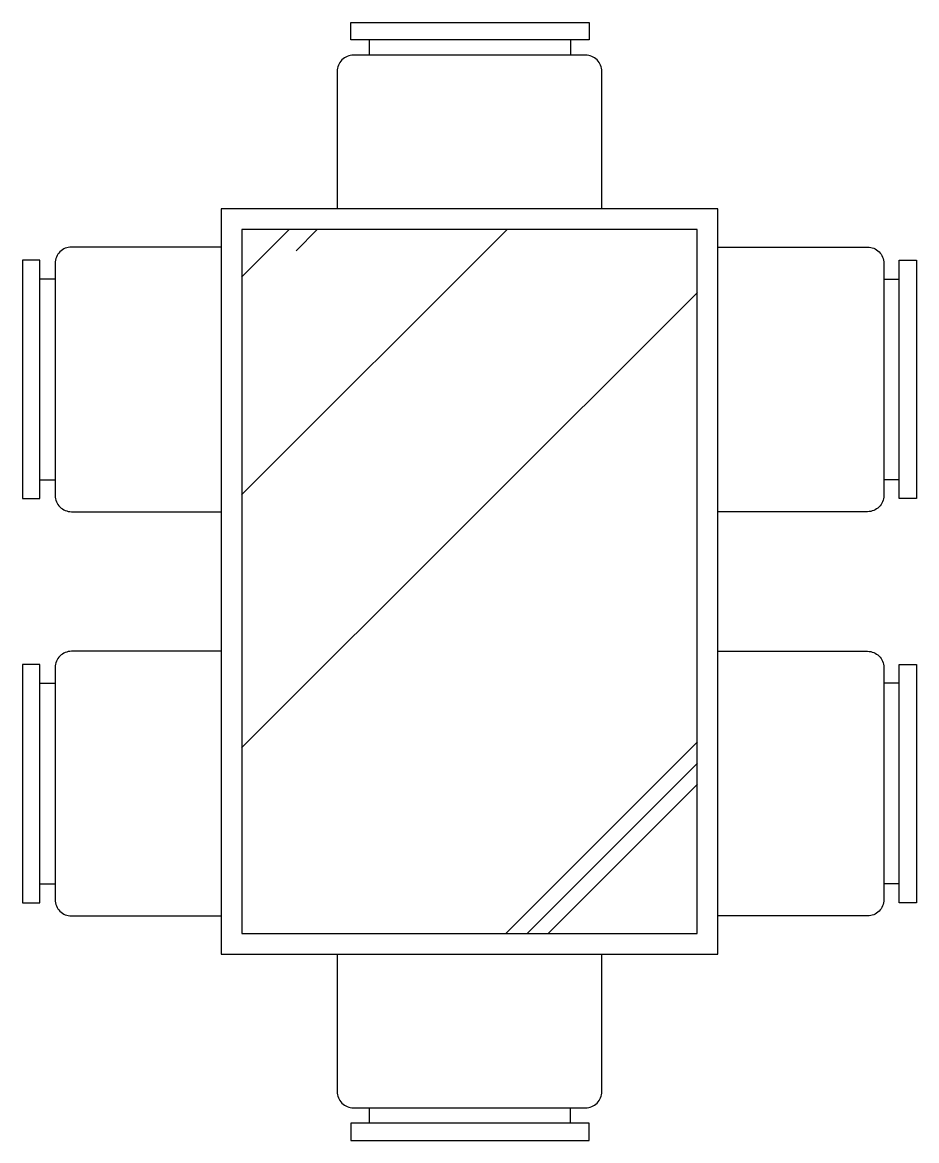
# Model space of a CAD drawing. Header units: millimetres. Extents: x -720 to 720, y -900 to 900.
import ezdxf

# ---------------------------------------------------------------- set-up
doc = ezdxf.new("R2010")
doc.units = ezdxf.units.MM

msp = doc.modelspace()

# ---------------------------------------------------------------- hatches: boundary and pattern name
h = msp.add_hatch()
h.set_pattern_fill('AR-RROOF', color=8, scale=800, angle=45, style=0)
h.set_pattern_definition([(45, (-37791.3, 9101.05), (678.823, 1810.193), [12000, -1600, 4000, -800]), (45, (-37321.8, 10136.3), (-1318.047, 186.676), [2400, -264, 4800, -600]), (45, (-37989.26, 9864.73), (2562.555, 3320.5734), [6400, -1120, 3200, -800])])
h.paths.add_polyline_path([(366.8, 566.6), (-366.8, 566.6), (-366.8, -566.6), (366.8, -566.6)])

# ---------------------------------------------------------------- linework, layer by layer
for points in [[(-191.1, 872.3), (-191.1, 900.4), (192.7, 900.4), (192.7, 872.3)], [(400, -600), (400, 600), (-400, 600), (-400, -600)], [(-691.7, 133.6), (-691.7, 517.3), (-719.8, 517.3), (-719.8, 133.6)], [(691.7, 133.6), (691.7, 517.3), (719.8, 517.3), (719.8, 133.6)], [(-691.7, -133.6), (-719.8, -133.6), (-719.8, -517.3), (-691.7, -517.3)], [(691.7, -133.6), (719.8, -133.6), (719.8, -517.3), (691.7, -517.3)], [(-191.1, -872.3), (-191.1, -900.4), (192.7, -900.4), (192.7, -872.3)]]:
    msp.add_lwpolyline(points, close=True)
for points in [[(-160.8, 847.6), (-160.8, 872.3)], [(162.4, 872.3), (162.4, 847.6)], [(-667, 487.1), (-691.7, 487.1)], [(667, 487.1), (691.7, 487.1)], [(-691.7, 163.8), (-667, 163.8)], [(691.7, 163.8), (667, 163.8)], [(-691.7, -163.8), (-667, -163.8)], [(691.7, -163.8), (667, -163.8)], [(-691.7, -487.1), (-667, -487.1)], [(691.7, -487.1), (667, -487.1)], [(-160.8, -872.3), (-160.8, -847.6)], [(162.4, -872.3), (162.4, -847.6)]]:
    msp.add_lwpolyline(points)
for points in [[(213.1, 600), (213.1, 821.4, 0.414214), (186.9, 847.6), (-186.9, 847.6, 0.414214), (-213.1, 821.4), (-213.1, 600)], [(-400, 538.5), (-640.9, 538.5, 0.414214), (-667, 512.4), (-667, 138.5, 0.414214), (-640.9, 112.4), (-400, 112.4)], [(400, 538.5), (640.9, 538.5, -0.414214), (667, 512.4), (667, 138.5, -0.414214), (640.9, 112.4), (400, 112.4)], [(-400, -112.4), (-640.9, -112.4, 0.414214), (-667, -138.5), (-667, -512.4, 0.414214), (-640.9, -538.5), (-400, -538.5)], [(400, -112.4), (640.9, -112.4, -0.414214), (667, -138.5), (667, -512.4, -0.414214), (640.9, -538.5), (400, -538.5)], [(-213.1, -600), (-213.1, -821.4, 0.414214), (-186.9, -847.6), (186.9, -847.6, 0.414214), (213.1, -821.4), (213.1, -600)]]:
    msp.add_lwpolyline(points, format="xyb")
at = {"color": 8}
msp.add_lwpolyline([(366.7, 566.7), (-366.7, 566.7), (-366.7, -566.7), (366.7, -566.7)], close=True, dxfattribs=at)

doc.saveas('drawing.dxf')
